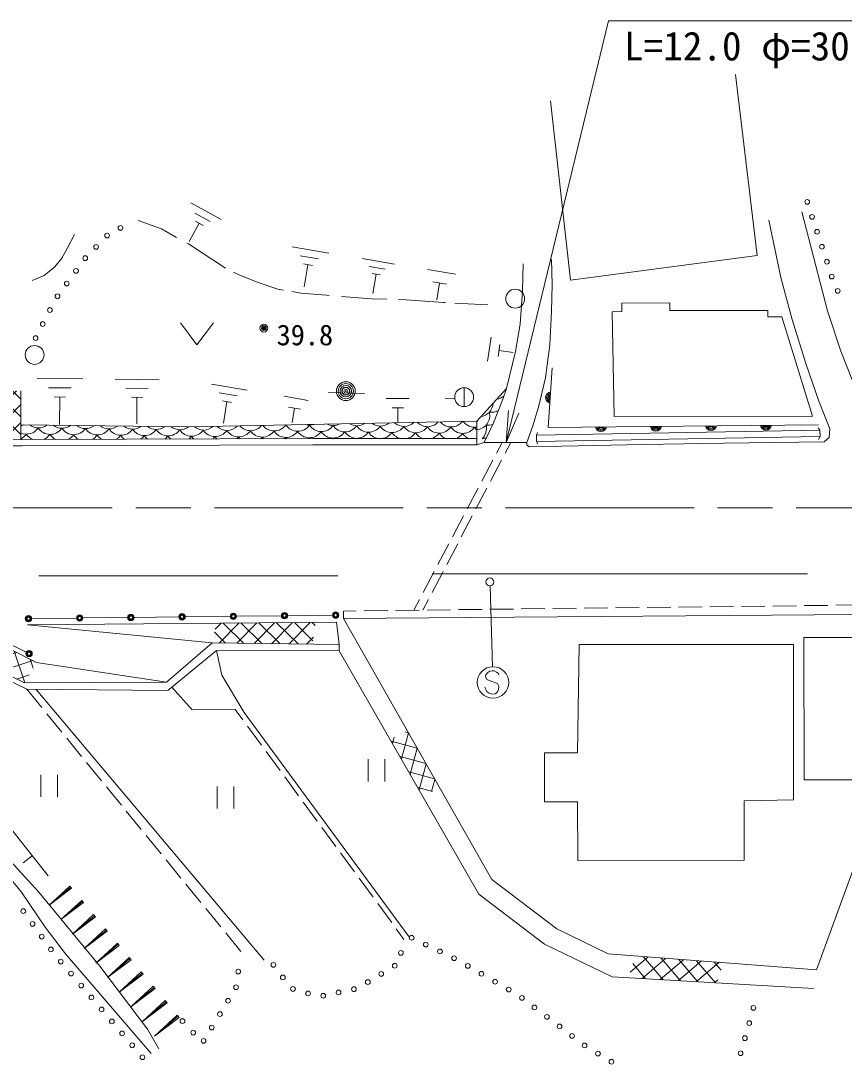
# Model space of a CAD drawing. Units: millimetres at full size, sheet at 1:1000; details may follow other scales. Extents: x 40000 to 680000, y 20000 to 380000.
# Drawn here: x 310631 to 362999, y 260844 to 327200 of the extents above; entities that cross this region are included whole.
import ezdxf
from ezdxf.enums import TextEntityAlignment as Align

# ---------------------------------------------------------------- set-up
doc = ezdxf.new("R2010")
doc.units = ezdxf.units.MM
doc.header["$LTSCALE"] = 1000
doc.header["$PDMODE"] = 32
doc.header["$PDSIZE"] = 500
doc.linetypes.add('CHAIN', pattern=[18.5, 12, -1.5, 3.5, -1.5])
for name, color, linetype, lineweight in [('M-BMK', 2, 'CHAIN', 13), ('M-STR-HTXT', 7, 'Continuous', 13), ('M-STR-STRC', 7, 'Continuous', 13), ('M-WORK', 1, 'Continuous', 13)]:
    doc.layers.add(name, color=color, linetype=linetype, lineweight=lineweight)
doc.styles.add('ＭＳ ゴシック', font='')
doc.styles.get('ＭＳ ゴシック').set_extended_font_data('MS Gothic')

# ---------------------------------------------------------------- blocks, each defined once
blk = doc.blocks.new('open_arrow')
at = {"color": 0, "linetype": 'Continuous', "lineweight": -2}
blk.add_lwpolyline([(7.5, 1.25), (0, 0), (7.5, -1.25)], dxfattribs=at)

msp = doc.modelspace()

# ---------------------------------------------------------------- hatches: boundary and pattern name
at = {"layer": 'M-WORK'}
h = msp.add_hatch(dxfattribs=at)
h.set_pattern_fill('USER', color=256, style=0, pattern_type=2)
h.set_pattern_definition([(45.596, (307412, 301803), (-571.54, 559.77), []), (135.596, (307412, 301803), (-559.77, -571.54), [])])
h.paths.add_polyline_path([(306611, 303622), (310629, 303664), (310636, 300571), (303805, 300528)])
h = msp.add_hatch(dxfattribs=at)
h.set_pattern_fill('USER', color=256, style=0, pattern_type=2)
h.set_pattern_definition([(45.483, (326273, 288412), (-570.43, 560.9), []), (135.483, (326273, 288412), (-560.9, -570.43), [])])
h.paths.add_polyline_path([(323085, 288891), (329379, 288944), (329172, 287557), (322790, 287630)])
h = msp.add_hatch(dxfattribs=at)
h.set_pattern_fill('USER', color=256, style=0, pattern_type=2)
h.set_pattern_definition([(18.402, (308477, 287232), (-252.55, 759.09), []), (108.402, (308477, 287232), (-759.09, -252.55), [])])
h.paths.add_polyline_path([(307530, 288444), (311625, 286394), (310871, 285087), (306509, 287240)])
h = msp.add_hatch(dxfattribs=at)
h.set_pattern_fill('USER', color=256, style=0, pattern_type=2)
h.set_pattern_definition([(344.86, (335637, 280166), (208.96, 772.23), []), (74.86, (335637, 280166), (-772.23, 208.96), [])])
h.paths.add_polyline_path([(334119, 281505), (336123, 278012), (337326, 278326), (335210, 282045)])
h = msp.add_hatch(dxfattribs=at)
h.set_pattern_fill('USER', color=256, style=0, pattern_type=2)
h.set_pattern_definition([(40.632, (352009, 266830), (-520.96, 607.13), []), (130.632, (352009, 266830), (-607.13, -520.96), [])])
h.paths.add_polyline_path([(349695, 267720), (355326, 267290), (354904, 266016), (349279, 266343)])

# ---------------------------------------------------------------- linework, layer by layer
at = {"layer": 'M-BMK'}
msp.add_line((267449, 296211), (367231, 296236), dxfattribs=at)
at = {"layer": 'M-STR-HTXT'}
msp.add_lwpolyline([(341502, 300384), (348000, 327200), (365600, 327200)], dxfattribs=at)
at = {"layer": 'M-STR-STRC'}
for p, q in [((340479, 291261), (340625, 286118)), ((321088, 289294), (323946, 289327)), ((324346, 289331), (327203, 289363)), ((327603, 289368), (330461, 289400)), ((311315, 289184), (314173, 289216)), ((314573, 289221), (317430, 289253)), ((317830, 289257), (320688, 289290)), ((308219, 288400), (310977, 287043)), ((340205, 285606), (340189, 285492)), ((340189, 285492), (340275, 285310)), ((340334, 285744), (340205, 285606)), ((340465, 285837), (340334, 285744)), ((340631, 285870), (340465, 285837)), ((340747, 285854), (340631, 285870)), ((340891, 285782), (340747, 285854)), ((341001, 285707), (340891, 285782)), ((341035, 285596), (341001, 285707)), ((340192, 284717), (340152, 284827)), ((340276, 284539), (340192, 284717)), ((340275, 285310), (340426, 285236)), ((340426, 285236), (340958, 285048)), ((340958, 285048), (341038, 284875)), ((341038, 284875), (341008, 284648)), ((340379, 284466), (340276, 284539)), ((340525, 284391), (340379, 284466)), ((340645, 284374), (340525, 284391)), ((340813, 284403), (340645, 284374)), ((340938, 284499), (340813, 284403)), ((341008, 284648), (340938, 284499))]:
    msp.add_line(p, q, dxfattribs=at)
for centre, radius in [((311115, 289182), 200), ((311115, 289182), 160), ((314373, 289218), 200), ((314373, 289218), 160), ((314373, 289218), 120), ((314373, 289218), 100), ((317630, 289255), 200), ((317630, 289255), 160), ((317630, 289255), 120), ((317630, 289255), 100), ((320888, 289292), 200), ((320888, 289292), 160), ((320888, 289292), 120), ((320888, 289292), 100), ((324146, 289329), 200), ((324146, 289329), 160), ((324146, 289329), 120), ((324146, 289329), 100), ((327403, 289366), 200), ((327403, 289366), 160), ((327403, 289366), 120), ((327403, 289366), 100), ((330661, 289402), 200), ((330661, 289402), 160), ((330661, 289402), 120), ((330661, 289402), 100), ((311115, 289182), 120), ((311115, 289182), 100), ((311156, 286955), 200), ((311156, 286955), 160), ((311156, 286955), 120), ((311156, 286955), 100), ((340663, 285119), 1000)]:
    msp.add_circle(centre, radius, dxfattribs=at)
at = {"layer": 'M-WORK'}
for p, q in [((321434, 315624), (323364, 314567)), ((321705, 314974), (322670, 314445)), ((321976, 314324), (321342, 313166)), ((321735, 314456), (322217, 314192)), ((327880, 312827), (330224, 312434)), ((328388, 312260), (329559, 312064)), ((332344, 312079), (334392, 311735)), ((328602, 311742), (329188, 311644)), ((328895, 311693), (328659, 310287)), ((332788, 311583), (333811, 311412)), ((336502, 311382), (338274, 311085)), ((332975, 311131), (333487, 311045)), ((333231, 311088), (333025, 309860)), ((336826, 310599), (337712, 310450)), ((337269, 310525), (337091, 309462)), ((338241, 309253), (340340, 309144)), ((320776, 307987), (321826, 306587)), ((321826, 306587), (322876, 307987)), ((340321, 305565), (340543, 307083)), ((340983, 305856), (341095, 306615)), ((341039, 306235), (341950, 306102)), ((311665, 304456), (314575, 304424)), ((316622, 304401), (319437, 304370)), ((322749, 304085), (325030, 303707)), ((310636, 300571), (310629, 303664)), ((312386, 303866), (313841, 303850)), ((312743, 303280), (313471, 303272)), ((313107, 303276), (313088, 301530)), ((317319, 303830), (318727, 303814)), ((317665, 303263), (318369, 303255)), ((318017, 303259), (317998, 301570)), ((323243, 303534), (324384, 303345)), ((327373, 303319), (328915, 303064)), ((330197, 303553), (332492, 303491)), ((338827, 303862), (338827, 302662)), ((323453, 303031), (324023, 302936)), ((323738, 302984), (323511, 301615)), ((327656, 302639), (328427, 302511)), ((333873, 303173), (335341, 303173)), ((334240, 302586), (334974, 302586)), ((334607, 302586), (334607, 301704)), ((337618, 303173), (338219, 303169)), ((328042, 302575), (327889, 301650)), ((321345, 301372), (310634, 301510)), ((339635, 301745), (321345, 301372)), ((310701, 300572), (317355, 300599)), ((317355, 300599), (329199, 300627)), ((329199, 300627), (339635, 300627)), ((343424, 300855), (361461, 301161)), ((343430, 300455), (361467, 300762)), ((301918, 300516), (310701, 300572)), ((301923, 300116), (310703, 300172)), ((310703, 300172), (317356, 300199)), ((317356, 300199), (329200, 300227)), ((329200, 300227), (339635, 300227)), ((340876, 299696), (341238, 300384)), ((341443, 299700), (341803, 300384)), ((339945, 297926), (340643, 299254)), ((340511, 297930), (341210, 299257)), ((339013, 296156), (339712, 297484)), ((339580, 296160), (340279, 297487)), ((338082, 294386), (338781, 295714)), ((338649, 294390), (339347, 295717)), ((337151, 292616), (337849, 293944)), ((337718, 292620), (338416, 293947)), ((336220, 290846), (336918, 292174)), ((336786, 290850), (337485, 292177)), ((336792, 292033), (360673, 292033)), ((311780, 291895), (330802, 291895)), ((335625, 289717), (335987, 290404)), ((336194, 289723), (336553, 290407)), ((356464, 289960), (357964, 289977)), ((358464, 289983), (359964, 290000)), ((360464, 290006), (361964, 290024)), ((362464, 290030), (363964, 290047)), ((331145, 289191), (331146, 289665)), ((331146, 289665), (331966, 289674)), ((332466, 289680), (333966, 289697)), ((334466, 289703), (335966, 289721)), ((336466, 289727), (337965, 289744)), ((338465, 289750), (339965, 289767)), ((340465, 289773), (341965, 289791)), ((342465, 289796), (343965, 289814)), ((344465, 289820), (345965, 289837)), ((346465, 289843), (347965, 289861)), ((348465, 289866), (349965, 289884)), ((350465, 289890), (351965, 289907)), ((352465, 289913), (353964, 289931)), ((354464, 289936), (355964, 289954)), ((366264, 287995), (360438, 287978)), ((360438, 287978), (360466, 278922)), ((311964, 283517), (311010, 284685)), ((311606, 284680), (326107, 267466)), ((324267, 283402), (324751, 282742)), ((313229, 281968), (312280, 283130)), ((325047, 282339), (325935, 281130)), ((314493, 280419), (313545, 281581)), ((326231, 280726), (327118, 279517)), ((315758, 278869), (314810, 280031)), ((332726, 280231), (332726, 278831)), ((333776, 278831), (333776, 280231)), ((311902, 279253), (311902, 277853)), ((312952, 277853), (312952, 279253)), ((327414, 279114), (328301, 277905)), ((360466, 278922), (366291, 278940)), ((317023, 277320), (316074, 278482)), ((323124, 278508), (323124, 277108)), ((324174, 277108), (324174, 278508)), ((328597, 277502), (329485, 276293)), ((318288, 275771), (317339, 276933)), ((319552, 274221), (318604, 275383)), ((329781, 275889), (330668, 274680)), ((311354, 274093), (310785, 273639)), ((330964, 274277), (331852, 273068)), ((320817, 272672), (319869, 273834)), ((313748, 272165), (312433, 270954)), ((313805, 272097), (312433, 270954)), ((313748, 272165), (313862, 272028)), ((322082, 271123), (321133, 272285)), ((332147, 272665), (333035, 271456)), ((313862, 272028), (312433, 270954)), ((314502, 271261), (313172, 270035)), ((314559, 271191), (313172, 270035)), ((314617, 271122), (313172, 270035)), ((314502, 271261), (314617, 271122)), ((323347, 269573), (322398, 270735)), ((333331, 271052), (334218, 269843)), ((315257, 270354), (313912, 269115)), ((315315, 270284), (313912, 269115)), ((315373, 270214), (313912, 269115)), ((315257, 270354), (315373, 270214)), ((316013, 269446), (314653, 268194)), ((316013, 269446), (316131, 269304)), ((334514, 269440), (334999, 268780)), ((316072, 269375), (314653, 268194)), ((316131, 269304), (314653, 268194)), ((324616, 268018), (323663, 269186)), ((316770, 268537), (315396, 267271)), ((316830, 268465), (315396, 267271)), ((316890, 268394), (315396, 267271)), ((316770, 268537), (316890, 268394)), ((317529, 267626), (316140, 266346)), ((317590, 267553), (316140, 266346)), ((317650, 267481), (316140, 266346)), ((317529, 267626), (317650, 267481)), ((318289, 266713), (316885, 265420)), ((318350, 266640), (316885, 265420)), ((318411, 266567), (316885, 265420)), ((318289, 266713), (318411, 266567)), ((319051, 265799), (317632, 264492)), ((319112, 265725), (317632, 264492)), ((319174, 265651), (317632, 264492)), ((319051, 265799), (319174, 265651)), ((319813, 264884), (318379, 263562)), ((319876, 264809), (318379, 263562)), ((319813, 264884), (319938, 264734)), ((319938, 264734), (318379, 263562)), ((320577, 263966), (319128, 262631)), ((320640, 263891), (319128, 262631)), ((320703, 263815), (319128, 262631)), ((320577, 263966), (320703, 263815))]:
    msp.add_line(p, q, dxfattribs=at)
for points in [[(344322, 322112), (345592, 310710), (357463, 312284), (356083, 323796)], [(344391, 312014), (344419, 310431), (344382, 308719), (344272, 306584), (343995, 304486), (343568, 302627), (343200, 301433), (342824, 300386), (342824, 300206), (342987, 300108), (350208, 300249), (355371, 300332), (361739, 300424), (362046, 300700), (362095, 301252), (361388, 303010), (360559, 305402), (359694, 308200), (358977, 310887), (358204, 314531)], [(360301, 315044), (361943, 308759), (362790, 306200), (363508, 304378), (364005, 303329), (364833, 301931), (365367, 301139), (366029, 300569), (367134, 300053), (415546, 300122)], [(318088, 314500), (319579, 313966), (320536, 313431)], [(311348, 310687), (312108, 310994), (312795, 311546), (313237, 312098), (313605, 312761), (314035, 313620)], [(321180, 313071), (321290, 313009), (323646, 311481)], [(324162, 311218), (324511, 311039), (325671, 310579), (326978, 310138), (327327, 310076)], [(342824, 300386), (340104, 300382), (340699, 301639), (341288, 303136), (341522, 303811), (342095, 306161), (342402, 307916), (342549, 310001), (342586, 311756)], [(327861, 309981), (328432, 309880), (330070, 309751), (330235, 309738)], [(331027, 309677), (332941, 309530), (333916, 309497)], [(334652, 309473), (335131, 309457), (337505, 309291), (337634, 309284)], [(344432, 305137), (344175, 301345), (361377, 301498)], [(340104, 300382), (339635, 300227), (339635, 300627), (339635, 301745), (341522, 303811)], [(361337, 301308), (361461, 301161), (361467, 300762), (361361, 300572)], [(343503, 301012), (343424, 300855), (343430, 300455), (343524, 300277)], [(331145, 289191), (369264, 289488), (389527, 289599), (389665, 288357), (391073, 288384), (395012, 287703), (395307, 288752), (391037, 289507), (422932, 289597), (425141, 284406), (425489, 279879), (425572, 274744), (425531, 271058)], [(322790, 287630), (311043, 288789), (330708, 288955), (330888, 287538)], [(331145, 289191), (340591, 272589), (344718, 269451), (347994, 267850), (361246, 266838), (363542, 273155)], [(292540, 287185), (292544, 286771), (306428, 286894), (311010, 284685), (319974, 284611), (323066, 287151), (330888, 287133), (330888, 287538), (322790, 287630), (319898, 285142)], [(318917, 261512), (313478, 267862), (312181, 269546), (310662, 271782), (309420, 273300), (307929, 274764), (306411, 275564), (301138, 277524), (294595, 280147), (288632, 282632), (284104, 284524), (280852, 286843), (273816, 286886), (272006, 276205), (270603, 276224)], [(270671, 276651), (271799, 276649), (273514, 287298), (280874, 287214), (283855, 285153), (286984, 283865), (296408, 279981), (301855, 277846), (303678, 277165), (305260, 276650), (308067, 275730), (308840, 274957), (311767, 271782), (315659, 267075), (318696, 263058), (319414, 261816)], [(323066, 287151), (323407, 285592), (324836, 283212), (335309, 268966)], [(330888, 287133), (339771, 271659), (343930, 268475), (348237, 266404), (361047, 265659)], [(284831, 285482), (286161, 284792), (309227, 276758), (312368, 272824)], [(320237, 284827), (321533, 283375), (324267, 283402)]]:
    msp.add_lwpolyline(points, dxfattribs=at)
for points in [[(348242, 308695), (348371, 302032), (360997, 302051), (359028, 308382), (358144, 308382), (358144, 308769), (351905, 308769), (351905, 309266), (348868, 309247), (348868, 308713)], [(284931, 288823), (306614, 288903), (311625, 286394), (319898, 285142), (310871, 285087), (306509, 287240), (292540, 287185)], [(359781, 287541), (346143, 287541), (346046, 280635), (343948, 280635), (343948, 277524), (346046, 277524), (346065, 273788), (356638, 273816), (356638, 277598), (359786, 277653)]]:
    msp.add_lwpolyline(points, close=True, dxfattribs=at)
for centre, radius in [((360651, 315684), 150), ((360963, 314734), 150), ((316965, 314033), 150), ((361276, 313784), 150), ((316116, 313545), 150), ((315420, 312826), 150), ((361588, 312834), 150), ((314725, 312107), 150), ((361901, 311884), 150), ((314137, 311298), 150), ((313550, 310489), 150), ((362213, 310934), 150), ((342076, 309530), 600), ((362590, 310028), 150), ((312962, 309680), 150), ((312476, 308809), 150), ((312023, 307917), 150), ((326089, 307657), 150), ((326089, 307657), 120), ((326089, 307657), 90), ((326089, 307657), 60), ((326089, 307657), 30), ((326089, 307657), 20), ((311570, 307025), 150), ((311506, 305953), 600), ((331303, 303648), 600), ((331303, 303648), 480), ((331303, 303648), 360), ((331303, 303648), 240), ((331303, 303648), 120), ((331303, 303648), 20), ((338827, 303262), 600), ((340463, 291515), 250), ((310787, 270574), 150), ((311372, 269763), 150), ((311958, 268952), 150), ((335489, 268880), 150), ((312543, 268141), 150), ((336390, 268446), 150), ((337291, 268012), 150), ((313172, 267365), 150), ((334806, 267922), 150), ((338192, 267578), 150), ((313821, 266604), 150), ((324455, 266730), 150), ((326695, 267156), 150), ((334411, 267101), 150), ((339063, 267089), 150), ((327295, 266356), 150), ((332702, 266062), 150), ((333556, 266581), 150), ((339929, 266589), 150), ((340795, 266088), 150), ((314470, 265844), 150), ((324318, 265739), 150), ((327941, 265623), 150), ((328900, 265338), 150), ((330842, 265403), 150), ((331820, 265612), 150), ((341661, 265588), 150), ((315120, 265083), 150), ((323817, 264879), 150), ((329864, 265195), 150), ((342506, 265055), 150), ((315769, 264322), 150), ((323295, 264025), 150), ((343302, 264450), 150), ((357232, 264420), 150), ((316418, 263562), 150), ((320913, 263580), 150), ((344098, 263845), 150), ((356959, 263458), 150), ((317067, 262801), 150), ((321593, 262847), 150), ((322774, 263172), 150), ((344894, 263241), 150), ((345691, 262636), 150), ((317716, 262041), 150), ((322252, 262319), 150), ((346487, 262031), 150), ((356687, 262496), 150), ((347341, 261511), 150), ((356414, 261533), 150), ((318364, 261279), 150), ((348197, 260994), 150)]:
    msp.add_circle(centre, radius, dxfattribs=at)
for centre, radius, start, end in [((340778, 304028), 903, 277.96348, 309.89779), ((344358, 303237), 354, 94.9095, 257.31468), ((344358, 303237), 283, 97.13354, 255.09064), ((344358, 303237), 212, 100.87987, 251.34431), ((344358, 303237), 142, 108.5916, 243.63258), ((344358, 303237), 100, 118.90926, 233.31492), ((339766, 302920), 903, 277.96325, 357.24491), ((339556, 302097), 903, 275.02, 13.74914), ((340568, 303205), 903, 261.45919, 298.9131), ((310247, 302230), 903, 295.36301, 306.95678), ((310992, 301821), 903, 246.71402, 325.40664), ((311747, 302211), 903, 231.56654, 306.95685), ((312492, 301801), 903, 213.11669, 325.40664), ((313247, 302191), 903, 231.56647, 306.95692), ((313991, 301782), 903, 213.11669, 325.40664), ((314747, 302172), 903, 231.56639, 306.95699), ((315491, 301763), 903, 213.11669, 325.40664), ((316246, 302153), 903, 231.56632, 306.95706), ((317746, 302134), 903, 231.56625, 306.95714), ((319246, 302114), 903, 231.56618, 306.95721), ((320746, 302095), 903, 231.56611, 306.95728), ((322246, 302076), 903, 230.45593, 311.87882), ((323746, 302056), 903, 225.81714, 316.51761), ((325246, 302037), 903, 221.52364, 320.81111), ((326746, 302018), 903, 217.48817, 324.84658), ((328245, 301998), 903, 213.65197, 325.40664), ((329001, 302389), 903, 253.36523, 288.96952), ((329745, 301979), 903, 213.11669, 325.40664), ((330500, 302369), 903, 244.91898, 297.41577), ((331245, 301960), 903, 213.11669, 325.40664), ((332000, 302350), 903, 238.48239, 303.85236), ((332745, 301940), 903, 213.11669, 325.40664), ((333500, 302331), 903, 233.01953, 309.31522), ((334245, 301921), 903, 213.11669, 325.40664), ((335000, 302311), 903, 228.15335, 314.1814), ((335745, 301902), 903, 213.11669, 325.40664), ((336500, 302292), 903, 223.69565, 318.6391), ((337245, 301882), 903, 213.11669, 325.40664), ((338000, 302273), 903, 219.53619, 322.79856), ((338745, 301863), 903, 213.11669, 325.40664), ((339500, 302253), 903, 215.60358, 278.62796), ((340244, 301844), 903, 213.11669, 227.57258), ((338755, 301813), 903, 347.03868, 357.24514), ((339346, 301273), 903, 313.97133, 13.74914), ((340357, 302381), 903, 261.45919, 288.59861), ((347526, 301429), 354, 189.30824, 351.71342), ((347526, 301429), 283, 191.53228, 349.48938), ((347526, 301429), 212, 195.2786, 345.74305), ((347526, 301429), 142, 202.99033, 338.03132), ((347526, 301429), 100, 213.30799, 327.71366), ((351026, 301460), 354, 189.30824, 351.71342), ((351026, 301460), 283, 191.53228, 349.48938), ((351026, 301460), 212, 195.2786, 345.74305), ((351026, 301460), 142, 202.99033, 338.03132), ((351026, 301460), 100, 213.30799, 327.71366), ((354525, 301492), 354, 189.30824, 351.71342), ((354525, 301492), 283, 191.53228, 349.48938), ((354525, 301492), 212, 195.2786, 345.74305), ((354525, 301492), 142, 202.99033, 338.03132), ((354525, 301492), 100, 213.30799, 327.71366), ((358025, 301523), 354, 189.30824, 351.71342), ((358025, 301523), 283, 191.53228, 349.48938), ((358025, 301523), 212, 195.2786, 345.74305), ((358025, 301523), 142, 202.99033, 338.03132), ((358025, 301523), 100, 213.30799, 327.71366), ((310237, 301430), 903, 296.2089, 325.40664), ((311737, 301411), 903, 213.11669, 247.83136), ((311737, 301411), 903, 292.64189, 325.40664), ((313236, 301392), 903, 213.11669, 243.90608), ((313236, 301392), 903, 296.56718, 325.40664), ((314736, 301372), 903, 213.11669, 240.46242), ((314736, 301372), 903, 300.01083, 325.40664), ((316236, 301353), 903, 213.11669, 237.34806), ((316991, 301743), 903, 213.11669, 325.40664), ((316236, 301353), 903, 303.1252, 325.40664), ((317736, 301334), 903, 213.11669, 234.47616), ((318491, 301724), 903, 213.11669, 325.40664), ((317736, 301334), 903, 305.711, 325.40664), ((319236, 301314), 903, 213.11669, 232.18497), ((319991, 301705), 903, 213.11669, 325.40664), ((319236, 301314), 903, 307.95703, 325.40664), ((320736, 301295), 903, 213.11669, 230.04686), ((321491, 301685), 903, 213.11669, 325.40664), ((320736, 301295), 903, 310.09514, 325.40664), ((322236, 301276), 903, 213.11669, 227.99984), ((322991, 301666), 903, 213.11669, 325.40664), ((322236, 301276), 903, 312.14216, 325.40664), ((323736, 301256), 903, 213.11669, 226.03086), ((324491, 301647), 903, 213.11669, 325.40664), ((323736, 301256), 903, 314.11114, 325.40664), ((325235, 301237), 903, 213.11669, 224.12951), ((325990, 301627), 903, 213.11669, 325.40664), ((325235, 301237), 903, 316.01248, 325.40664), ((326735, 301218), 903, 213.11669, 222.28738), ((327490, 301608), 903, 213.11669, 325.40664), ((326735, 301218), 903, 317.85462, 325.40664), ((328235, 301198), 903, 213.11669, 220.4975), ((328990, 301589), 903, 213.11669, 325.40664), ((328235, 301198), 903, 319.6445, 325.40664), ((329735, 301179), 903, 213.11669, 218.75405), ((330490, 301569), 903, 213.11669, 325.40664), ((329735, 301179), 903, 321.38795, 325.40664), ((331235, 301160), 903, 213.11669, 217.0521), ((331990, 301550), 903, 213.11669, 325.40664), ((331235, 301160), 903, 323.0899, 325.40664), ((332735, 301140), 903, 213.11669, 215.3874), ((333490, 301531), 903, 213.11669, 325.40664), ((332735, 301140), 903, 324.7546, 325.40664), ((334235, 301121), 903, 213.11669, 213.7563), ((334990, 301511), 903, 213.11669, 260.39132), ((334990, 301511), 903, 279.75068, 325.40664), ((336490, 301492), 903, 213.11669, 254.28887), ((336490, 301492), 903, 285.85313, 325.40664), ((337989, 301473), 903, 213.11669, 249.92908), ((337989, 301473), 903, 290.21292, 325.40664), ((339489, 301453), 903, 213.11669, 246.33108), ((339136, 300450), 903, 11.05031, 13.74914), ((340147, 301557), 903, 261.45919, 275.61499)]:
    msp.add_arc(centre, radius, start, end, dxfattribs=at)
for p in [(326089, 307657), (331303, 303648)]:
    msp.add_point(p, dxfattribs=at)

# ---------------------------------------------------------------- block references
at = {"layer": 'M-STR-HTXT', "xscale": 267, "yscale": 267, "rotation": 76.4}
msp.add_blockref('open_arrow', (341502, 300384), dxfattribs=at)

# ---------------------------------------------------------------- texts
at = {"layer": 'M-STR-HTXT', "style": 'ＭＳ ゴシック'}
msp.add_text('L=12.0 φ=300', height=1833, dxfattribs=at).set_placement((356800, 325600), align=Align.MIDDLE_CENTER)
at = {"layer": 'M-WORK', "style": 'ＭＳ ゴシック'}
msp.add_text('39.8', height=1320, dxfattribs=at).set_placement((328697, 307224), align=Align.MIDDLE_CENTER)

doc.saveas('drawing.dxf')
